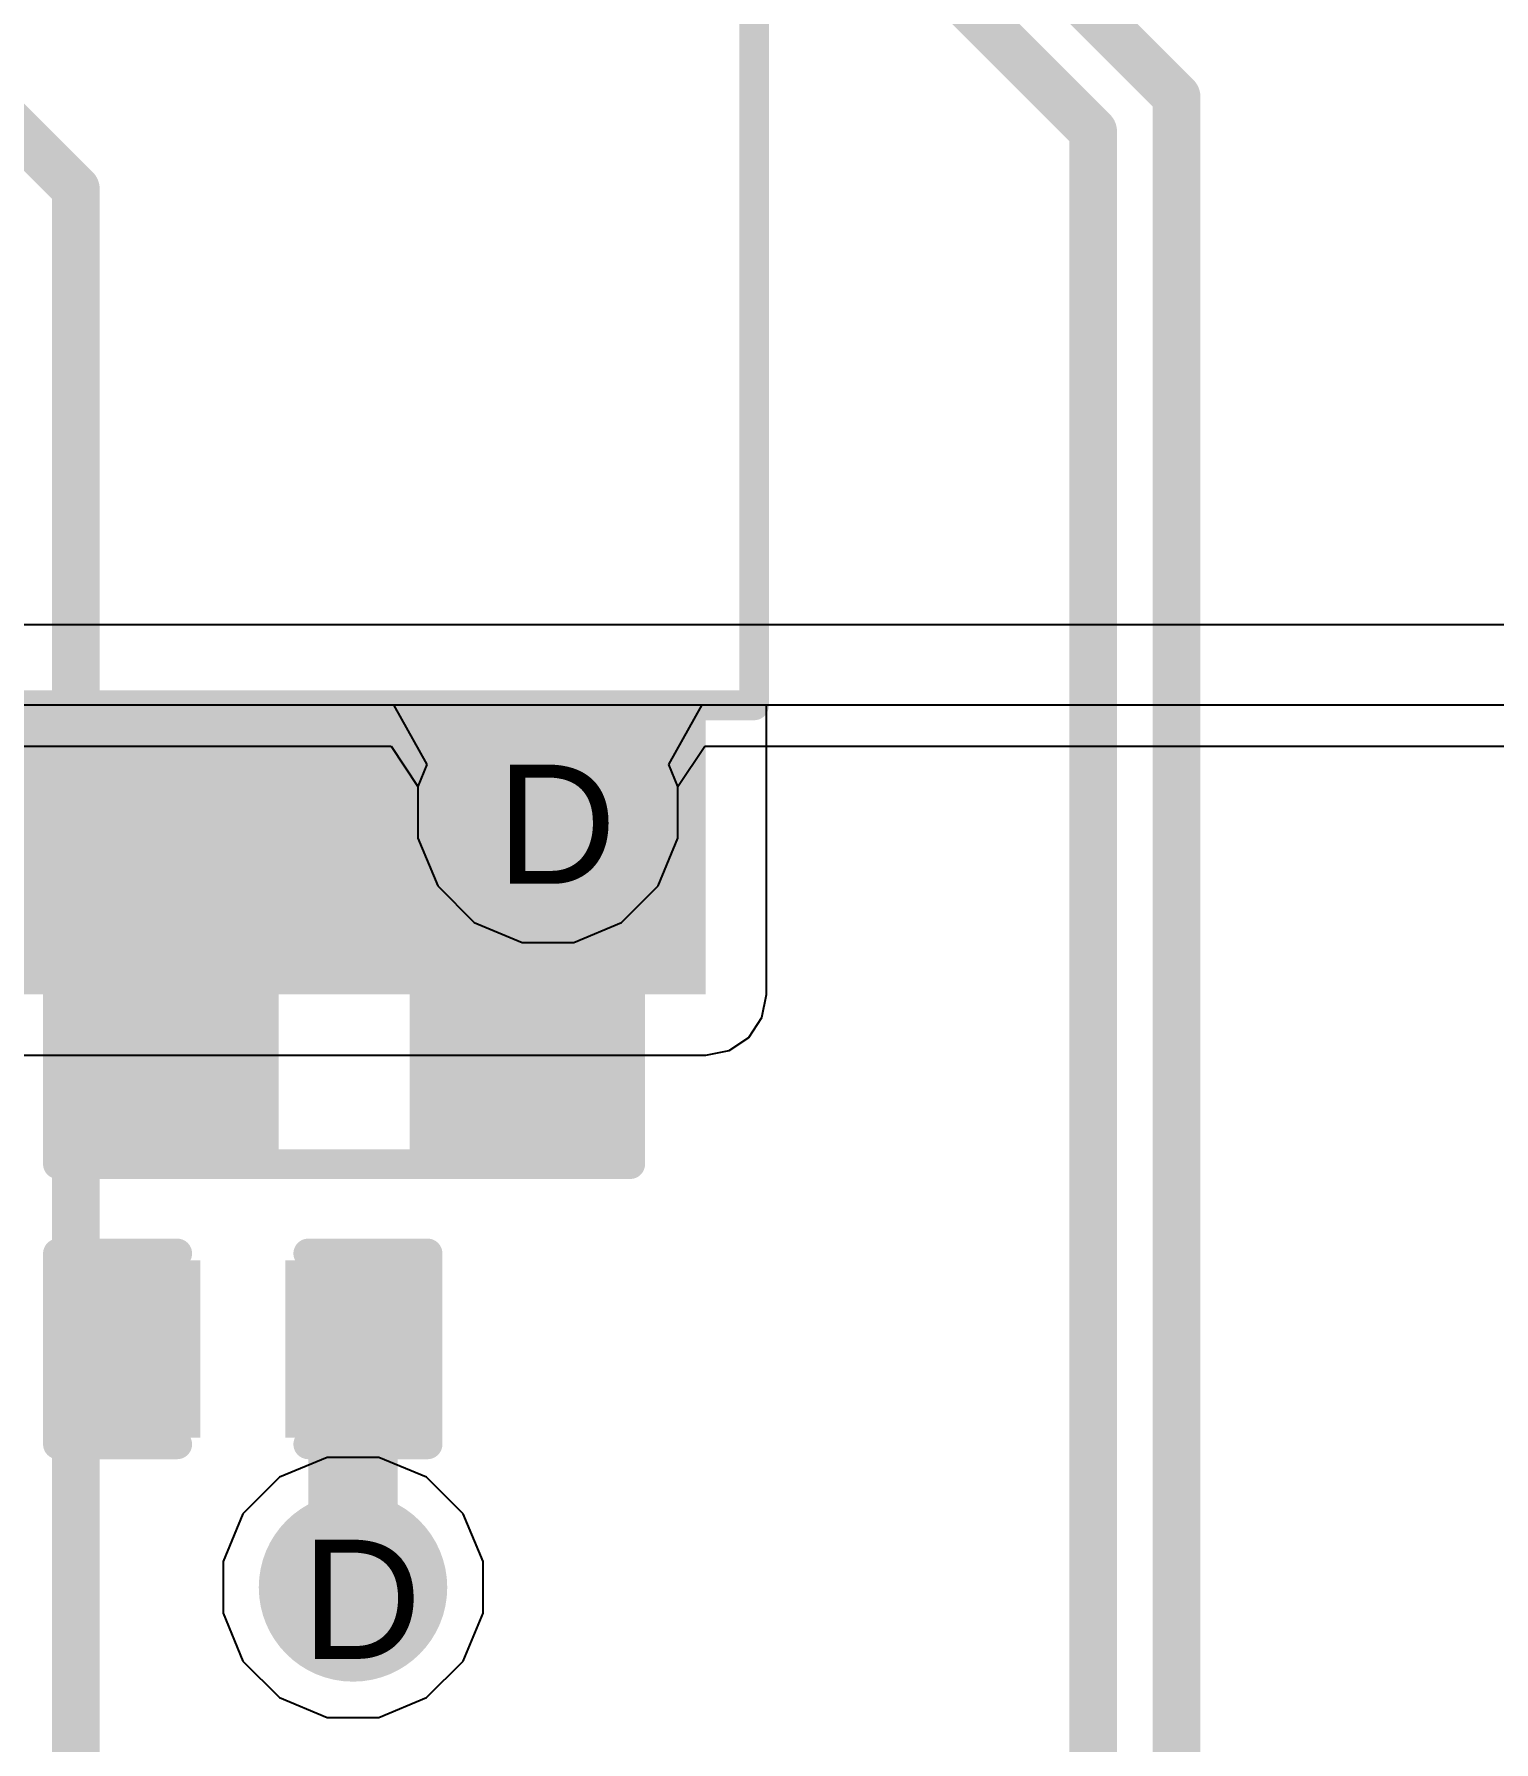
# Model space of a CAD drawing. Header units: inches. Extents: x 0 to 5032, y 0 to 5323.
# Drawn here: x 135.7 to 141.92, y 104.18 to 111.46 of the extents above; entities that cross this region are included whole.
import ezdxf

# ---------------------------------------------------------------- set-up
doc = ezdxf.new("R2010")
doc.units = ezdxf.units.IN
for name, color, linetype in [('Bottom Layer', 5, 'Continuous'), ('Bottom Solder', 6, 'Continuous'), ('Drill Drawing', 1, 'Continuous'), ('Layer 1', 16, 'Continuous'), ('Layer 2', 76, 'Continuous'), ('Top Layer', 1, 'Continuous'), ('Top Overlay', 2, 'Continuous'), ('Top Paste', 8, 'Continuous'), ('Top Solder', 216, 'Continuous'), ('Via Holes', 16, 'Continuous')]:
    doc.layers.add(name, color=color, linetype=linetype)
doc.styles.add('Arial', font='', dxfattribs={"height": 0.2})
doc.styles.get('Arial').set_extended_font_data('Arial')

# ---------------------------------------------------------------- blocks, each defined once
blk = doc.blocks.new('C___0402_220')
at = {"layer": 'Top Layer'}
for points in [[(-0.6985, -0.3175), (-0.6985, 0.3175), (-0.2413, 0.3175), (-0.2413, -0.3175)], [(0.2413, -0.3175), (0.2413, 0.3175), (0.6985, 0.3175), (0.6985, -0.3175)]]:
    blk.add_hatch(color=1, dxfattribs=at).paths.add_polyline_path(points)
at = {"layer": 'Top Paste'}
for points in [[(-0.6985, -0.3175), (-0.6985, 0.3175), (-0.2413, 0.3175), (-0.2413, -0.3175)], [(0.2413, -0.3175), (0.2413, 0.3175), (0.6985, 0.3175), (0.6985, -0.3175)]]:
    blk.add_hatch(color=8, dxfattribs=at).paths.add_polyline_path(points)
at = {"layer": 'Top Solder'}
for points in [[(-0.7585, -0.3775), (-0.7585, 0.3775), (-0.1813, 0.3775), (-0.1813, -0.3775)], [(0.1813, -0.3775), (0.1813, 0.3775), (0.7585, 0.3775), (0.7585, -0.3775)]]:
    blk.add_hatch(color=216, dxfattribs=at).paths.add_polyline_path(points)
at = {"layer": 'Top Overlay'}
for points in [[(-0.2794, 0.4064, 0.127, 0.127, 0), (-0.7874, 0.4064, 0.127, 0.127, 0)], [(-0.7874, 0.4064, 0.127, 0.127, 0), (-0.7874, -0.4064, 0.127, 0.127, 0)], [(0.7874, 0.4064, 0.127, 0.127, 0), (0.2794, 0.4064, 0.127, 0.127, 0)], [(0.7874, 0.4064, 0.127, 0.127, 0), (0.7874, -0.4064, 0.127, 0.127, 0)], [(-0.2794, -0.4064, 0.127, 0.127, 0), (-0.7874, -0.4064, 0.127, 0.127, 0)], [(0.7874, -0.4064, 0.127, 0.127, 0), (0.2794, -0.4064, 0.127, 0.127, 0)]]:
    blk.add_lwpolyline(points, format="xyseb", dxfattribs=at)
for points in [[(-0.8191, 0.4064, 0.0635, 0.0635, 1), (-0.7556, 0.4064, 0.0635, 0.0635, 1)], [(-0.8191, 0.4064, 0.0635, 0.0635, 1), (-0.7556, 0.4064, 0.0635, 0.0635, 1)], [(-0.3111, 0.4064, 0.0635, 0.0635, 1), (-0.2477, 0.4064, 0.0635, 0.0635, 1)], [(0.2477, 0.4064, 0.0635, 0.0635, 1), (0.3111, 0.4064, 0.0635, 0.0635, 1)], [(0.7556, 0.4064, 0.0635, 0.0635, 1), (0.8191, 0.4064, 0.0635, 0.0635, 1)], [(0.7556, 0.4064, 0.0635, 0.0635, 1), (0.8191, 0.4064, 0.0635, 0.0635, 1)], [(-0.8191, -0.4064, 0.0635, 0.0635, 1), (-0.7556, -0.4064, 0.0635, 0.0635, 1)], [(-0.8191, -0.4064, 0.0635, 0.0635, 1), (-0.7556, -0.4064, 0.0635, 0.0635, 1)], [(-0.3111, -0.4064, 0.0635, 0.0635, 1), (-0.2477, -0.4064, 0.0635, 0.0635, 1)], [(0.2477, -0.4064, 0.0635, 0.0635, 1), (0.3111, -0.4064, 0.0635, 0.0635, 1)], [(0.7556, -0.4064, 0.0635, 0.0635, 1), (0.8191, -0.4064, 0.0635, 0.0635, 1)], [(0.7556, -0.4064, 0.0635, 0.0635, 1), (0.8191, -0.4064, 0.0635, 0.0635, 1)]]:
    blk.add_lwpolyline(points, format="xyseb", close=True, dxfattribs=at)
blk = doc.blocks.new('HR911105A_224')
at = {"layer": 'Top Overlay'}
for points in [[(8, -8.485, 0.127, 0.127, 0), (8, -2.605, 0.127, 0.127, 0)], [(-8, -8.485, 0.127, 0.127, 0), (8, -8.485, 0.127, 0.127, 0)]]:
    blk.add_lwpolyline(points, format="xyseb", dxfattribs=at)
blk.add_lwpolyline([(7.9682, -8.485, 0.0635, 0.0635, 1), (8.0317, -8.485, 0.0635, 0.0635, 1)], format="xyseb", close=True, dxfattribs=at)
blk.add_lwpolyline([(7.9682, -8.485, 0.0635, 0.0635, 1), (8.0317, -8.485, 0.0635, 0.0635, 1)], format="xyseb", close=True, dxfattribs=at)
blk = doc.blocks.new('R___0603_234')
at = {"layer": 'Top Layer'}
for points in [[(-0.381, 0.4445), (-0.381, -0.4445), (-1.143, -0.4445), (-1.143, 0.4445)], [(1.143, 0.4445), (1.143, -0.4445), (0.381, -0.4445), (0.381, 0.4445)]]:
    blk.add_hatch(color=1, dxfattribs=at).paths.add_polyline_path(points)
at = {"layer": 'Top Paste'}
for points in [[(-0.381, 0.4445), (-0.381, -0.4445), (-1.143, -0.4445), (-1.143, 0.4445)], [(1.143, 0.4445), (1.143, -0.4445), (0.381, -0.4445), (0.381, 0.4445)]]:
    blk.add_hatch(color=8, dxfattribs=at).paths.add_polyline_path(points)
at = {"layer": 'Top Solder'}
for points in [[(-0.2794, 0.5461), (-0.2794, -0.5461), (-1.2446, -0.5461), (-1.2446, 0.5461)], [(1.2446, 0.5461), (1.2446, -0.5461), (0.2794, -0.5461), (0.2794, 0.5461)]]:
    blk.add_hatch(color=216, dxfattribs=at).paths.add_polyline_path(points)
at = {"layer": 'Top Overlay'}
for points in [[(-1.2192, -0.5334, 0.127, 0.127, 0), (-1.2192, 0.5334, 0.127, 0.127, 0)], [(-1.2192, 0.5334, 0.127, 0.127, 0), (1.2192, 0.5334, 0.127, 0.127, 0)], [(1.2192, -0.5334, 0.127, 0.127, 0), (1.2192, 0.5334, 0.127, 0.127, 0)], [(-1.2192, -0.5334, 0.127, 0.127, 0), (1.2192, -0.5334, 0.127, 0.127, 0)]]:
    blk.add_lwpolyline(points, format="xyseb", dxfattribs=at)
for points in [[(-1.25095, 0.5334, 0.0635, 0.0635, 1), (-1.18745, 0.5334, 0.0635, 0.0635, 1)], [(-1.25095, 0.5334, 0.0635, 0.0635, 1), (-1.18745, 0.5334, 0.0635, 0.0635, 1)], [(1.18745, 0.5334, 0.0635, 0.0635, 1), (1.25095, 0.5334, 0.0635, 0.0635, 1)], [(1.18745, 0.5334, 0.0635, 0.0635, 1), (1.25095, 0.5334, 0.0635, 0.0635, 1)], [(-1.25095, -0.5334, 0.0635, 0.0635, 1), (-1.18745, -0.5334, 0.0635, 0.0635, 1)], [(-1.25095, -0.5334, 0.0635, 0.0635, 1), (-1.18745, -0.5334, 0.0635, 0.0635, 1)], [(1.18745, -0.5334, 0.0635, 0.0635, 1), (1.25095, -0.5334, 0.0635, 0.0635, 1)], [(1.18745, -0.5334, 0.0635, 0.0635, 1), (1.25095, -0.5334, 0.0635, 0.0635, 1)]]:
    blk.add_lwpolyline(points, format="xyseb", close=True, dxfattribs=at)

msp = doc.modelspace()

# ---------------------------------------------------------------- hatches: boundary and pattern name
at = {"layer": 'Bottom Layer'}
msp.add_hatch(color=5, dxfattribs=at).paths.add_polyline_path([(126.8774, 107.3686), (138.5614, 107.3686), (138.5614, 108.6132), (126.8774, 108.6132)])
h = msp.add_hatch(color=5, dxfattribs=at)
edge = h.paths.add_edge_path()
edge.add_arc((137.8887, 108.1442), 0.3, 0, 360)
h = msp.add_hatch(color=5, dxfattribs=at)
edge = h.paths.add_edge_path()
edge.add_arc((137.0582, 104.8422), 0.3, 0, 360)
at = {"layer": 'Bottom Solder'}
h = msp.add_hatch(color=6, dxfattribs=at)
edge = h.paths.add_edge_path()
edge.add_arc((137.8887, 108.1442), 0.4016, 0, 360)
h = msp.add_hatch(color=6, dxfattribs=at)
edge = h.paths.add_edge_path()
edge.add_arc((137.0582, 104.8422), 0.4016, 0, 360)
at = {"layer": 'Layer 1'}
h = msp.add_hatch(color=16, dxfattribs=at)
edge = h.paths.add_edge_path()
edge.add_arc((137.8887, 108.1442), 0.3, 0, 360)
h = msp.add_hatch(color=16, dxfattribs=at)
edge = h.paths.add_edge_path()
edge.add_arc((137.0582, 104.8422), 0.3, 0, 360)
at = {"layer": 'Layer 2'}
h = msp.add_hatch(color=76, dxfattribs=at)
edge = h.paths.add_edge_path()
edge.add_arc((137.8887, 108.1442), 0.3, 0, 360)
h = msp.add_hatch(color=76, dxfattribs=at)
edge = h.paths.add_edge_path()
edge.add_arc((137.0582, 104.8422), 0.3, 0, 360)
at = {"layer": 'Top Layer'}
h = msp.add_hatch(color=1, dxfattribs=at)
edge = h.paths.add_edge_path()
edge.add_arc((137.8887, 108.1442), 0.3, 0, 360)
h = msp.add_hatch(color=1, dxfattribs=at)
edge = h.paths.add_edge_path()
edge.add_arc((137.0582, 104.8422), 0.3, 0, 360)
at = {"layer": 'Top Solder'}
h = msp.add_hatch(color=216, dxfattribs=at)
edge = h.paths.add_edge_path()
edge.add_arc((137.8887, 108.1442), 0.4016, 0, 360)
h = msp.add_hatch(color=216, dxfattribs=at)
edge = h.paths.add_edge_path()
edge.add_arc((137.0582, 104.8422), 0.4016, 0, 360)
at = {"layer": 'Via Holes'}
h = msp.add_hatch(color=7, dxfattribs=at)
edge = h.paths.add_edge_path()
edge.add_arc((137.8887, 108.1442), 0.15, 0, 360)
h = msp.add_hatch(color=7, dxfattribs=at)
edge = h.paths.add_edge_path()
edge.add_arc((137.0582, 104.8422), 0.15, 0, 360)

# ---------------------------------------------------------------- linework, layer by layer
at = {"layer": 'Bottom Layer'}
for p, q in [((122.7663, 108.6014), (162.2125, 108.6014)), ((138.8204, 107.3686), (138.8204, 108.6014)), ((138.8204, 108.6014), (150.0582, 108.6014)), ((138.8007, 107.2695), (138.8204, 107.3686)), ((138.7445, 107.1855), (138.8007, 107.2695)), ((138.6605, 107.1294), (138.7445, 107.1855)), ((133.482, 107.1096), (138.5614, 107.1096)), ((138.5614, 107.1096), (138.6605, 107.1294))]:
    msp.add_line(p, q, dxfattribs=at)
at = {"layer": 'Layer 1'}
for p, q in [((164.6174, 108.9434), (121.0056, 108.9434)), ((134.3914, 108.4255), (137.2204, 108.4255)), ((137.2204, 108.4255), (137.3347, 108.2544)), ((138.4427, 108.2544), (138.557, 108.4255)), ((138.557, 108.4255), (150.16, 108.4255)), ((137.3347, 108.2544), (137.3347, 108.034)), ((138.4427, 108.034), (138.4427, 108.2544)), ((137.3347, 108.034), (137.419, 107.8304)), ((138.3584, 107.8304), (138.4427, 108.034)), ((137.419, 107.8304), (137.5749, 107.6745)), ((138.2025, 107.6745), (138.3584, 107.8304)), ((137.5749, 107.6745), (137.7785, 107.5902)), ((137.9989, 107.5902), (138.2025, 107.6745)), ((137.7785, 107.5902), (137.9989, 107.5902))]:
    msp.add_line(p, q, dxfattribs=at)
at = {"layer": 'Layer 2'}
for p, q in [((122.7663, 108.6014), (162.2125, 108.6014)), ((134.3812, 108.6014), (137.2306, 108.6014)), ((137.2306, 108.6014), (137.3732, 108.3474)), ((138.4042, 108.3474), (138.5468, 108.6014)), ((138.5468, 108.6014), (150.1702, 108.6014)), ((137.3732, 108.3474), (137.3347, 108.2544)), ((138.4427, 108.2544), (138.4042, 108.3474)), ((137.3347, 108.2544), (137.3347, 108.034)), ((138.4427, 108.034), (138.4427, 108.2544)), ((137.3347, 108.034), (137.419, 107.8304)), ((138.3584, 107.8304), (138.4427, 108.034)), ((137.419, 107.8304), (137.5749, 107.6745)), ((138.2025, 107.6745), (138.3584, 107.8304)), ((137.5749, 107.6745), (137.7785, 107.5902)), ((137.9989, 107.5902), (138.2025, 107.6745)), ((137.7785, 107.5902), (137.9989, 107.5902)), ((136.948, 105.3962), (136.7444, 105.3119)), ((137.1684, 105.3962), (136.948, 105.3962)), ((137.372, 105.3119), (137.1684, 105.3962)), ((136.7444, 105.3119), (136.5885, 105.156)), ((137.5279, 105.156), (137.372, 105.3119)), ((136.5885, 105.156), (136.5042, 104.9524)), ((137.6122, 104.9524), (137.5279, 105.156)), ((136.5042, 104.9524), (136.5042, 104.732)), ((137.6122, 104.732), (137.6122, 104.9524)), ((136.5042, 104.732), (136.5885, 104.5284)), ((137.5279, 104.5284), (137.6122, 104.732)), ((136.5885, 104.5284), (136.7444, 104.3725)), ((137.372, 104.3725), (137.5279, 104.5284)), ((136.7444, 104.3725), (136.948, 104.2882)), ((137.1684, 104.2882), (137.372, 104.3725)), ((136.948, 104.2882), (137.1684, 104.2882))]:
    msp.add_line(p, q, dxfattribs=at)
at = {"layer": 'Top Layer'}
for points in [[(137.3168, 114.4434, 0.2032, 0.2032, 0), (140.4638, 111.2963, 0.2032, 0.2032, 0)], [(137.5759, 113.6814, 0.2032, 0.2032, 0), (140.2124, 111.0449, 0.2032, 0.2032, 0)], [(135.0546, 111.6222, 0.2032, 0.2032, 0), (135.8771, 110.7997, 0.2032, 0.2032, 0)], [(140.4638, 111.2963, 0.2032, 0.2032, 0), (140.4638, 111.2963, 0.2032, 0.2032, 0)], [(140.4638, 111.2963, 0.2032, 0.2032, 0), (140.568, 111.1922, 0.2032, 0.2032, 0)], [(140.568, 81.7164, 0.2032, 0.2032, 0), (140.568, 111.1922, 0.2032, 0.2032, 0)], [(140.2124, 81.5691, 0.2032, 0.2032, 0), (140.2124, 111.0449, 0.2032, 0.2032, 0)], [(135.8771, 107.6235, 0.2032, 0.2032, 0), (135.8771, 110.7997, 0.2032, 0.2032, 0)], [(137.8887, 107.2856, 0.254, 0.254, 0), (137.8887, 108.1442, 0.254, 0.254, 0)], [(135.8771, 107.6235, 0.2032, 0.2032, 0), (136.2581, 107.2425, 0.2032, 0.2032, 0)], [(136.2581, 107.179, 0.2032, 0.2032, 0), (136.2581, 107.2425, 0.2032, 0.2032, 0)], [(136.2581, 107.1155, 0.2032, 0.2032, 0), (136.2581, 107.179, 0.2032, 0.2032, 0)], [(135.8771, 106.7345, 0.2032, 0.2032, 0), (136.2581, 107.1155, 0.2032, 0.2032, 0)], [(135.8771, 106.1884, 0.2032, 0.2032, 0), (135.8771, 106.7345, 0.2032, 0.2032, 0)], [(135.8771, 106.1884, 0.2032, 0.2032, 0), (136.1184, 105.9471, 0.2032, 0.2032, 0)], [(136.1184, 105.8582, 0.2032, 0.2032, 0), (136.1184, 105.9471, 0.2032, 0.2032, 0)], [(137.0582, 104.8422, 0.381, 0.381, 0), (137.0582, 105.8582, 0.381, 0.381, 0)], [(136.1184, 105.7693, 0.2032, 0.2032, 0), (136.1184, 105.8582, 0.2032, 0.2032, 0)], [(135.8771, 105.528, 0.2032, 0.2032, 0), (136.1184, 105.7693, 0.2032, 0.2032, 0)], [(135.8771, 105.522, 0.2032, 0.2032, 0), (135.8771, 105.528, 0.2032, 0.2032, 0)], [(135.8771, 103.9443, 0.2032, 0.2032, 0), (135.8771, 105.522, 0.2032, 0.2032, 0)]]:
    msp.add_lwpolyline(points, format="xyseb", dxfattribs=at)
for points in [[(140.413, 111.2963, 0.1016, 0.1016, 1), (140.5146, 111.2963, 0.1016, 0.1016, 1)], [(140.413, 111.2963, 0.1016, 0.1016, 1), (140.5146, 111.2963, 0.1016, 0.1016, 1)], [(140.413, 111.2963, 0.1016, 0.1016, 1), (140.5146, 111.2963, 0.1016, 0.1016, 1)], [(140.413, 111.2963, 0.1016, 0.1016, 1), (140.5146, 111.2963, 0.1016, 0.1016, 1)], [(140.5172, 111.1922, 0.1016, 0.1016, 1), (140.6188, 111.1922, 0.1016, 0.1016, 1)], [(140.5172, 111.1922, 0.1016, 0.1016, 1), (140.6188, 111.1922, 0.1016, 0.1016, 1)], [(140.1616, 111.0449, 0.1016, 0.1016, 1), (140.2632, 111.0449, 0.1016, 0.1016, 1)], [(140.1616, 111.0449, 0.1016, 0.1016, 1), (140.2632, 111.0449, 0.1016, 0.1016, 1)], [(135.8263, 110.7997, 0.1016, 0.1016, 1), (135.9279, 110.7997, 0.1016, 0.1016, 1)], [(135.8263, 110.7997, 0.1016, 0.1016, 1), (135.9279, 110.7997, 0.1016, 0.1016, 1)], [(137.8252, 108.1442, 0.127, 0.127, 1), (137.9522, 108.1442, 0.127, 0.127, 1)], [(135.8263, 107.6235, 0.1016, 0.1016, 1), (135.9279, 107.6235, 0.1016, 0.1016, 1)], [(135.8263, 107.6235, 0.1016, 0.1016, 1), (135.9279, 107.6235, 0.1016, 0.1016, 1)], [(137.8252, 107.2856, 0.127, 0.127, 1), (137.9522, 107.2856, 0.127, 0.127, 1)], [(136.2073, 107.2425, 0.1016, 0.1016, 1), (136.3089, 107.2425, 0.1016, 0.1016, 1)], [(136.2073, 107.2425, 0.1016, 0.1016, 1), (136.3089, 107.2425, 0.1016, 0.1016, 1)], [(136.2073, 107.179, 0.1016, 0.1016, 1), (136.3089, 107.179, 0.1016, 0.1016, 1)], [(136.2073, 107.179, 0.1016, 0.1016, 1), (136.3089, 107.179, 0.1016, 0.1016, 1)], [(136.2073, 107.1155, 0.1016, 0.1016, 1), (136.3089, 107.1155, 0.1016, 0.1016, 1)], [(136.2073, 107.1155, 0.1016, 0.1016, 1), (136.3089, 107.1155, 0.1016, 0.1016, 1)], [(135.8263, 106.7345, 0.1016, 0.1016, 1), (135.9279, 106.7345, 0.1016, 0.1016, 1)], [(135.8263, 106.7345, 0.1016, 0.1016, 1), (135.9279, 106.7345, 0.1016, 0.1016, 1)], [(135.8263, 106.1884, 0.1016, 0.1016, 1), (135.9279, 106.1884, 0.1016, 0.1016, 1)], [(135.8263, 106.1884, 0.1016, 0.1016, 1), (135.9279, 106.1884, 0.1016, 0.1016, 1)], [(136.0676, 105.9471, 0.1016, 0.1016, 1), (136.1692, 105.9471, 0.1016, 0.1016, 1)], [(136.0676, 105.9471, 0.1016, 0.1016, 1), (136.1692, 105.9471, 0.1016, 0.1016, 1)], [(136.963, 105.8582, 0.1905, 0.1905, 1), (137.1535, 105.8582, 0.1905, 0.1905, 1)], [(136.0676, 105.8582, 0.1016, 0.1016, 1), (136.1692, 105.8582, 0.1016, 0.1016, 1)], [(136.0676, 105.8582, 0.1016, 0.1016, 1), (136.1692, 105.8582, 0.1016, 0.1016, 1)], [(136.0676, 105.7693, 0.1016, 0.1016, 1), (136.1692, 105.7693, 0.1016, 0.1016, 1)], [(136.0676, 105.7693, 0.1016, 0.1016, 1), (136.1692, 105.7693, 0.1016, 0.1016, 1)], [(135.8263, 105.528, 0.1016, 0.1016, 1), (135.9279, 105.528, 0.1016, 0.1016, 1)], [(135.8263, 105.528, 0.1016, 0.1016, 1), (135.9279, 105.528, 0.1016, 0.1016, 1)], [(135.8263, 105.522, 0.1016, 0.1016, 1), (135.9279, 105.522, 0.1016, 0.1016, 1)], [(135.8263, 105.522, 0.1016, 0.1016, 1), (135.9279, 105.522, 0.1016, 0.1016, 1)], [(136.963, 104.8422, 0.1905, 0.1905, 1), (137.1535, 104.8422, 0.1905, 0.1905, 1)]]:
    msp.add_lwpolyline(points, format="xyseb", close=True, dxfattribs=at)

# ---------------------------------------------------------------- block references
for name, p in [('HR911105A_224', (130.7673, 117.085)), ('R___0603_234', (137.0201, 107.179))]:
    msp.add_blockref(name, p)
at = {"rotation": 180}
msp.add_blockref('C___0402_220', (136.5883, 105.8582), dxfattribs=at)

# ---------------------------------------------------------------- texts
at = {"layer": 'Drill Drawing', "style": 'Arial'}
for p in [(137.6686, 107.8395), (136.8381, 104.5375)]:
    msp.add_text('D', height=0.508, dxfattribs=at).set_placement(p)

doc.saveas('drawing.dxf')
